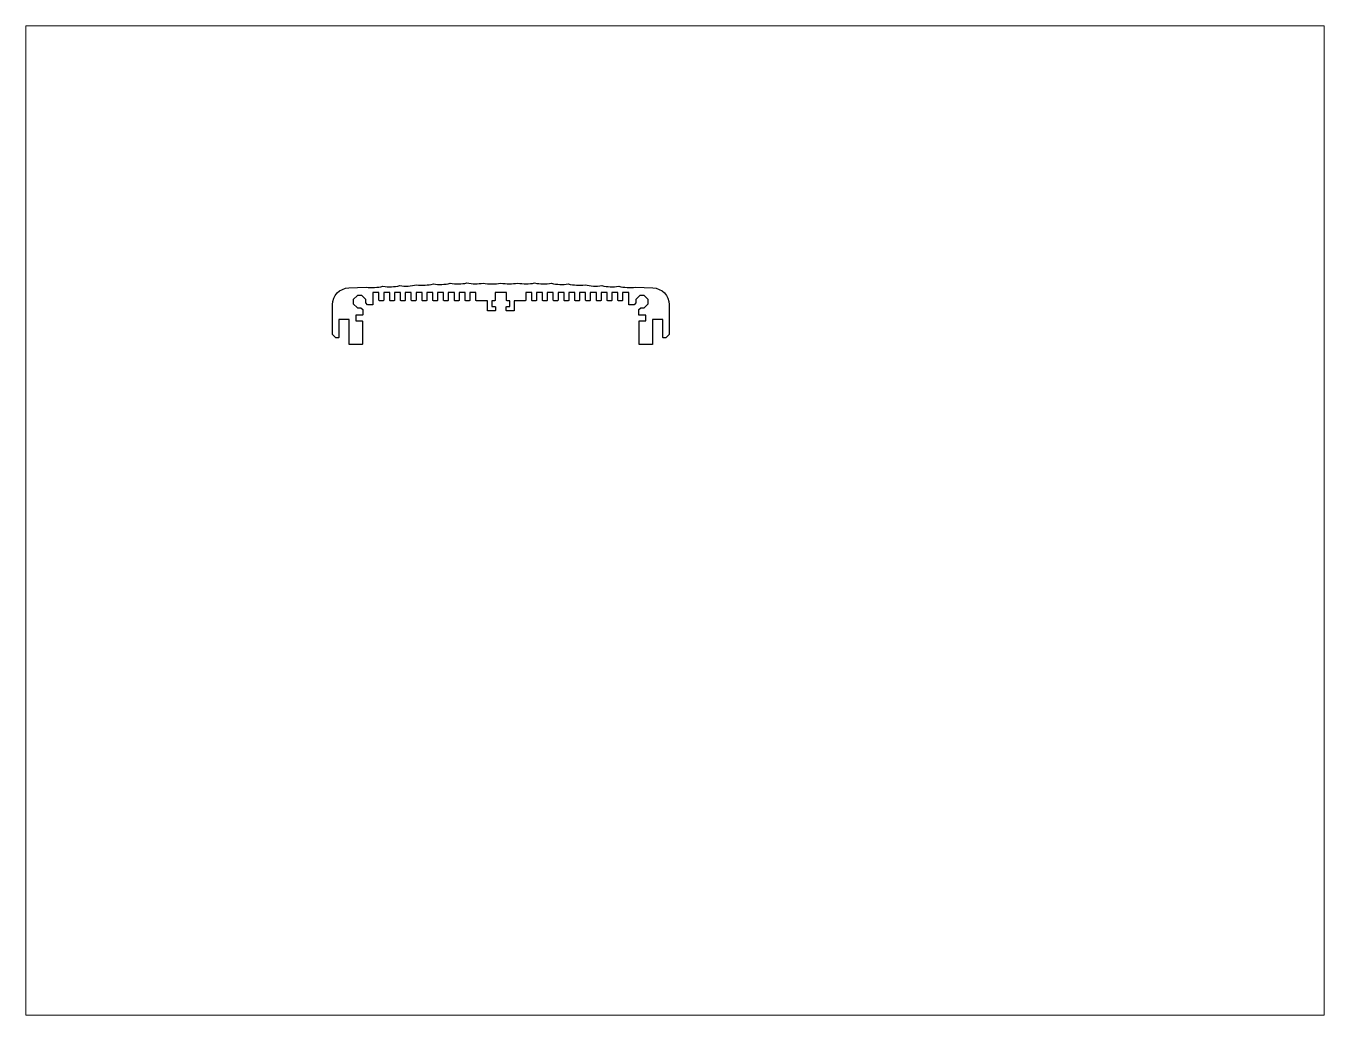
# Paper-space layout 'Layout1' of a CAD drawing. Extents: x 27 to 240, y 20 to 183.
# The model-space entities are those that its viewports show. They can reach past a viewport. Long polylines and large blocks are cut down to what shows.
import ezdxf

# ---------------------------------------------------------------- set-up
doc = ezdxf.new("R2010")
doc.units = 0
doc.header["$LTSCALE"] = 15
doc.layers.get('0').update_dxf_attribs({"linetype": 'CONTINUOUS'})
doc.layers.add('KALıN', color=7, linetype='CONTINUOUS')

msp = doc.modelspace()

# ---------------------------------------------------------------- linework, layer by layer
at = {"layer": 'KALıN'}
msp.add_lwpolyline([(141.45, 193.87), (141.45, 195.57), (140.65, 195.57, -0.414214), (140.45, 195.77), (140.45, 198.07), (137.05, 198.07), (137.05, 195.77, -0.414214), (136.85, 195.57), (136.05, 195.57), (136.05, 193.87), (136.95, 193.87, -0.414214), (137.15, 193.67), (137.15, 192.77, -0.414214), (136.95, 192.57), (134.95, 192.57, -0.414214), (134.75, 192.77), (134.75, 195.57), (131.55, 195.57, -0.414214), (131.35, 195.77), (131.35, 198.07), (129.55, 198.07), (129.55, 195.77, -0.414214), (129.35, 195.57), (128.35, 195.57, -0.414214), (128.15, 195.77), (128.15, 198.07), (126.35, 198.07), (126.35, 195.77, -0.414214), (126.15, 195.57), (125.15, 195.57, -0.414214), (124.95, 195.77), (124.95, 198.07), (123.15, 198.07), (123.15, 195.77, -0.414214), (122.95, 195.57), (121.95, 195.57, -0.414214), (121.75, 195.77), (121.75, 198.07), (119.95, 198.07), (119.95, 195.77, -0.414214), (119.75, 195.57), (118.75, 195.57, -0.414214), (118.55, 195.77), (118.55, 198.07), (116.75, 198.07), (116.75, 195.77, -0.414214), (116.55, 195.57), (115.55, 195.57, -0.414214), (115.35, 195.77), (115.35, 198.07), (113.55, 198.07), (113.55, 195.77, -0.414214), (113.35, 195.57), (112.35, 195.57, -0.414214), (112.15, 195.77), (112.15, 198.07), (110.35, 198.07), (110.35, 195.77, -0.414214), (110.15, 195.57), (109.15, 195.57, -0.414214), (108.95, 195.77), (108.95, 198.07), (107.15, 198.07), (107.15, 195.77, -0.414214), (106.95, 195.57), (105.95, 195.57, -0.414214), (105.75, 195.77), (105.75, 198.07), (103.95, 198.07), (103.95, 195.77, -0.414214), (103.75, 195.57), (102.75, 195.57, -0.414214), (102.55, 195.77), (102.55, 198.07), (100.75, 198.07), (100.75, 194.57, -0.414214), (100.55, 194.37), (99.16, 194.37), (98.6, 194.94), (98.6, 196), (97.4, 197.2), (96.12, 197.2), (94.92, 196), (94.92, 194.73), (96.12, 193.53), (97.19, 193.53), (97.75, 192.96), (97.75, 191.47, -0.414214), (97.55, 191.27), (95.65, 191.27), (95.65, 189.67), (97.45, 189.67, -0.414214), (97.65, 189.47), (97.65, 182.77, -0.414214), (97.45, 182.57), (93.85, 182.57, -0.414214), (93.65, 182.77), (93.65, 190.07), (90.65, 190.07), (90.65, 184.77, -0.414214), (90.45, 184.57), (89.75, 184.57), (88.75, 185.57), (88.75, 194.44, -0.401944), (93.54, 199.44), (98.73, 199.65, 0.098331), (103.72, 199.92, 0.098331), (108.72, 200.09, 0.098331), (113.71, 200.35, 0.098331), (118.71, 200.61, 0.097783), (123.7, 200.79, 0.098331), (128.7, 200.88, 0.092646), (133.49, 200.83, 0.101782), (138.75, 200.87, 0.098813), (143.77, 200.87, 0.097014), (148.8, 200.88, 0.098331), (153.8, 200.79, 0.098331), (158.79, 200.61, 0.098331), (163.79, 200.35, 0.098331), (168.78, 200.09, 0.100072), (173.78, 199.92, 0.098331), (178.77, 199.65), (183.96, 199.44, -0.401944), (188.75, 194.44), (188.75, 185.57), (187.75, 184.57), (187.05, 184.57, -0.414214), (186.85, 184.77), (186.85, 190.07), (183.85, 190.07), (183.85, 182.77, -0.414214), (183.65, 182.57), (180.05, 182.57, -0.414214), (179.85, 182.77), (179.85, 189.47, -0.414214), (180.05, 189.67), (181.85, 189.67), (181.85, 191.27), (179.95, 191.27, -0.414214), (179.75, 191.47), (179.75, 192.96), (180.32, 193.53), (181.38, 193.53), (182.58, 194.73), (182.58, 196), (181.38, 197.2), (180.1, 197.2), (178.9, 196), (178.9, 194.94), (178.34, 194.37), (176.95, 194.37, -0.414214), (176.75, 194.57), (176.75, 198.07), (174.95, 198.07), (174.95, 195.77, -0.414214), (174.75, 195.57), (173.75, 195.57, -0.414214), (173.55, 195.77), (173.55, 198.07), (171.75, 198.07), (171.75, 195.77, -0.414214), (171.55, 195.57), (170.55, 195.57, -0.414214), (170.35, 195.77), (170.35, 198.07), (168.55, 198.07), (168.55, 195.77, -0.414214), (168.35, 195.57), (167.35, 195.57, -0.414214), (167.15, 195.77), (167.15, 198.07), (165.35, 198.07), (165.35, 195.77, -0.414214), (165.15, 195.57), (164.15, 195.57, -0.414214), (163.95, 195.77), (163.95, 198.07), (162.15, 198.07), (162.15, 195.77, -0.414214), (161.95, 195.57), (160.95, 195.57, -0.414214), (160.75, 195.77), (160.75, 198.07), (158.95, 198.07), (158.95, 195.77, -0.414214), (158.75, 195.57), (157.75, 195.57, -0.414214), (157.55, 195.77), (157.55, 198.07), (155.75, 198.07), (155.75, 195.77, -0.414214), (155.55, 195.57), (154.55, 195.57, -0.414214), (154.35, 195.77), (154.35, 198.07), (152.55, 198.07), (152.55, 195.77, -0.414214), (152.35, 195.57), (151.35, 195.57, -0.414214), (151.15, 195.77), (151.15, 198.07), (149.35, 198.07), (149.35, 195.77, -0.414214), (149.15, 195.57), (148.15, 195.57, -0.414214), (147.95, 195.77), (147.95, 198.07), (146.15, 198.07), (146.15, 195.77, -0.414214), (145.95, 195.57), (142.75, 195.57), (142.75, 192.77, -0.414214), (142.55, 192.57), (140.55, 192.57, -0.414214), (140.35, 192.77), (140.35, 193.67, -0.414214), (140.55, 193.87)], format="xyb", close=True, dxfattribs=at)

psp = doc.layouts.get("Layout1")

# ---------------------------------------------------------------- viewports
at = {"layer": '0', "color": 0, "linetype": 'BYBLOCK', "ltscale": 0.05}
psp.add_viewport(center=(133.35, 101.6), size=(213.36, 162.56), view_center_point=(190.51, 130.3), view_height=293.8955, dxfattribs=at)

doc.saveas('drawing.dxf')
